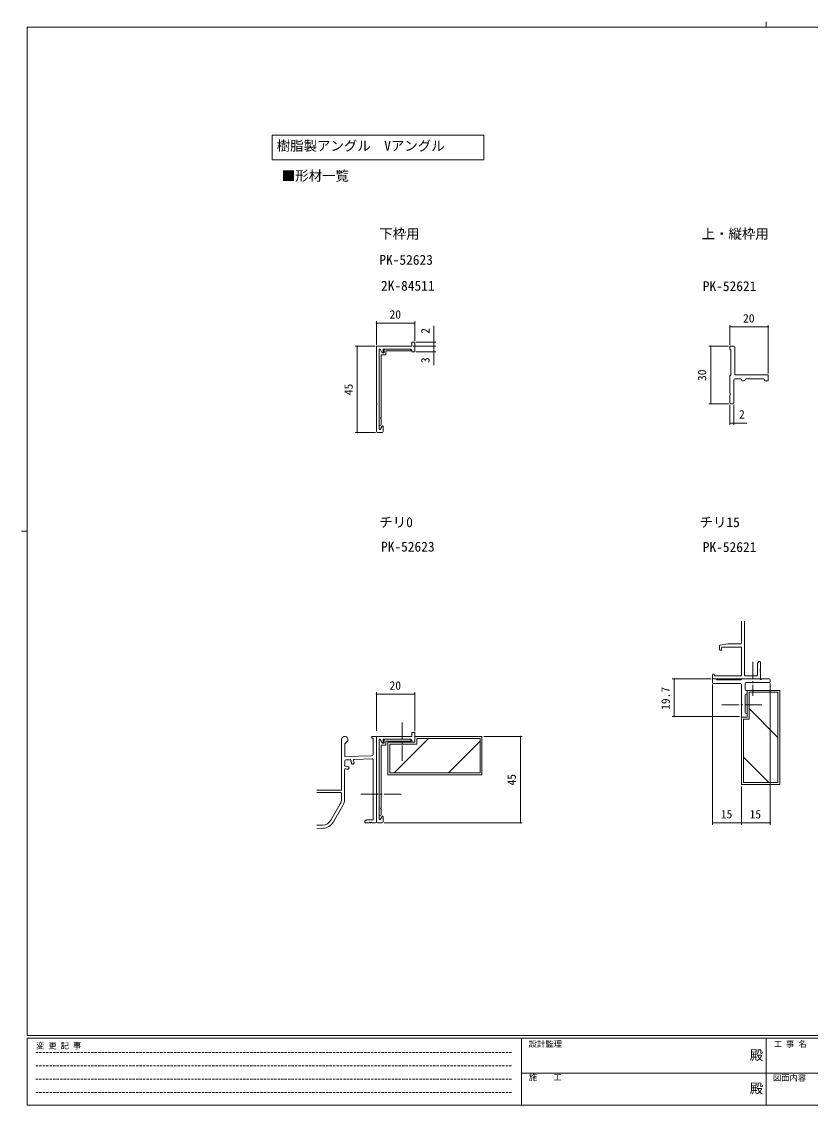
# Model space of a CAD drawing. Units: millimetres on the paper. Extents: x -397 to 397, y -282 to 282.
# Drawn here: x -397 to 14, y -282 to 282 of the extents above; entities that cross this region are included whole.
import ezdxf
from ezdxf.enums import TextEntityAlignment as Align

# ---------------------------------------------------------------- set-up
doc = ezdxf.new("R2010")
doc.units = ezdxf.units.MM
doc.linetypes.add('CHAIN2', pattern=[12, 9, -1, 1, -1])
doc.linetypes.add('DASHED1', pattern=[1.8, 1.2, -0.6])
for name, color, linetype, lineweight in [('0-0_0', 3, 'Continuous', 9), ('0-1_USER1', 7, 'Continuous', 9), ('0-2_YKK_ZWAK', 2, 'CHAIN2', 9), ('0-3_YKK_11', 3, 'Continuous', 9), ('0-4_YKK_12', 6, 'Continuous', 9), ('0-5_YKK_13', 7, 'Continuous', 9)]:
    doc.layers.add(name, color=color, linetype=linetype, lineweight=lineweight)
doc.styles.add('ＭＳ ゴシック', font='')
doc.styles.get('ＭＳ ゴシック').set_extended_font_data('MS Gothic')

msp = doc.modelspace()

# ---------------------------------------------------------------- linework, layer by layer
at = {"layer": '0-0_0'}
msp.add_lwpolyline([(-266.225, 222.992), (-155.895, 222.992), (-155.895, 210.086), (-266.225, 210.086)], close=True, dxfattribs=at)
at = {"layer": '0-1_USER1'}
for p, q in [((-211.908, 113.15), (-211.908, 83.775)), ((-193.408, 113.15), (-211.908, 113.15)), ((-193.408, 115.15), (-193.408, 113.15)), ((-191.908, 115.15), (-193.408, 115.15)), ((-191.908, 110.15), (-191.908, 115.15)), ((-27.744, 113.15), (-25.744, 113.15)), ((-27.744, 111.65), (-27.744, 113.15)), ((-210.408, 111.431), (-210.408, 71.85)), ((-210.408, 70.15), (-210.408, 111.35)), ((-210.108, 111.65), (-209.908, 111.65)), ((-208.908, 109.65), (-210, 111.541)), ((-209.908, 111.65), (-208.817, 109.76)), ((-209.408, 76.108), (-209.408, 108.65)), ((-209.408, 108.65), (-206.908, 108.65)), ((-207.908, 109.65), (-208.908, 109.65)), ((-208.408, 109.869), (-208.408, 111.65)), ((-208.408, 111.65), (-193.908, 111.65)), ((-207.908, 111.65), (-207.908, 109.65)), ((-194.108, 111.65), (-207.908, 111.65)), ((-206.908, 108.65), (-206.908, 110.65)), ((-206.908, 110.65), (-193.908, 110.65)), ((-193.908, 110.65), (-193.908, 111.45)), ((-193.408, 111.15), (-193.408, 110.15)), ((-193.408, 110.15), (-191.908, 110.15)), ((-27.244, 98.516), (-27.244, 110.784)), ((-25.244, 112.65), (-25.244, 98.65)), ((-27.744, 88.799), (-27.744, 97.65)), ((-22.244, 96.15), (-25.244, 96.15)), ((-24.744, 98.15), (-7.744, 98.15)), ((-10.244, 96.15), (-19.244, 96.15)), ((-7.744, 98.15), (-7.744, 95.15)), ((-25.744, 95.65), (-25.744, 83.65)), ((-20.244, 95.15), (-21.244, 95.15)), ((-9.744, 95.15), (-9.744, 95.65)), ((-7.744, 95.15), (-9.744, 95.15)), ((-27.744, 83.65), (-27.744, 87.55)), ((-211.908, 82.526), (-211.908, 68.65)), ((-26.244, 83.15), (-27.244, 83.15)), ((-209.408, 72.35), (-209.408, 75.192)), ((-211.408, 68.15), (-208.908, 68.15)), ((-210.408, 71.85), (-209.908, 71.85)), ((-209.921, 69.85), (-210.108, 69.85)), ((-208.968, 71.5), (-209.921, 69.85)), ((-208.408, 68.65), (-208.408, 71.35)), ((-21.741, -41.538), (-21.741, -30.105)), ((-20.111, -30.105), (-20.111, -58.108)), ((-33.241, -44.738), (-33.241, -43.051)), ((-32.341, -45.038), (-32.941, -45.038)), ((-32.828, -42.559), (-28.767, -41.842)), ((-32.041, -43.838), (-32.041, -44.738)), ((-22.041, -43.538), (-31.741, -43.538)), ((-28.715, -41.838), (-22.041, -41.838)), ((-21.741, -58.108), (-21.741, -43.838)), ((-13.371, -58.108), (-13.371, -52.21)), ((-13.331, -52.06), (-12.828, -51.188)), ((-12.568, -51.038), (-12.241, -51.038)), ((-11.741, -51.538), (-11.741, -54.58)), ((-11.741, -55.496), (-11.741, -55.58)), ((-36.741, -59.738), (-36.741, -57.988)), ((-36.741, -60.038), (-36.741, -62.038)), ((-35.241, -60.038), (-36.741, -60.038)), ((-12.241, -60.038), (-36.441, -60.038)), ((-35.841, -57.988), (-35.841, -58.108)), ((-35.541, -58.408), (-22.041, -58.408)), ((-22.107, -60.538), (-34.375, -60.538)), ((-12.39, -60.038), (-21.241, -60.038)), ((-19.811, -58.408), (-13.671, -58.408)), ((-19.241, -62.038), (-7.241, -62.038)), ((-11.741, -56.496), (-11.741, -59.538)), ((-7.241, -60.038), (-11.141, -60.038)), ((-6.741, -61.538), (-6.741, -60.538)), ((-36.241, -62.538), (-22.241, -62.538)), ((-21.741, -63.038), (-21.741, -80.038)), ((-19.741, -65.538), (-19.741, -62.538)), ((-18.741, -67.538), (-18.741, -66.538)), ((-19.741, -77.538), (-19.741, -68.538)), ((-18.741, -78.038), (-19.241, -78.038)), ((-18.741, -80.038), (-18.741, -78.038)), ((-21.741, -80.038), (-18.741, -80.038)), ((-212.208, -90.038), (-213.958, -90.038)), ((-211.908, -90.038), (-211.908, -119.413)), ((-193.408, -90.038), (-211.908, -90.038)), ((-193.408, -88.038), (-193.408, -90.038)), ((-191.908, -88.038), (-193.408, -88.038)), ((-191.908, -93.038), (-191.908, -88.038)), ((-230.108, -91.738), (-230.108, -117.738)), ((-228.408, -100.228), (-228.408, -94.062)), ((-228.32, -93.85), (-226.796, -92.326)), ((-226.708, -92.114), (-226.708, -91.738)), ((-213.958, -90.938), (-213.838, -90.938)), ((-213.538, -91.238), (-213.538, -99.054)), ((-211.908, -134.538), (-211.908, -90.338)), ((-210.408, -91.757), (-210.408, -131.338)), ((-210.408, -133.038), (-210.408, -91.838)), ((-210.108, -91.538), (-209.908, -91.538)), ((-208.908, -93.538), (-210, -91.647)), ((-209.908, -91.538), (-208.817, -93.428)), ((-209.408, -127.08), (-209.408, -94.538)), ((-209.408, -94.538), (-206.908, -94.538)), ((-207.908, -93.538), (-208.908, -93.538)), ((-208.408, -91.538), (-193.908, -91.538)), ((-208.408, -93.319), (-208.408, -91.538)), ((-194.108, -91.538), (-207.908, -91.538)), ((-207.908, -91.538), (-207.908, -93.538)), ((-206.908, -92.538), (-193.908, -92.538)), ((-206.908, -94.538), (-206.908, -92.538)), ((-193.908, -92.538), (-193.908, -91.738)), ((-193.408, -92.038), (-193.408, -93.038)), ((-193.408, -93.038), (-191.908, -93.038)), ((-214.503, -100.053), (-228.098, -100.528)), ((-228.408, -104.038), (-228.408, -102.738)), ((-227.908, -102.238), (-226.608, -102.238)), ((-226.64, -107.039), (-226.22, -106.619)), ((-226.22, -106.053), (-226.318, -105.955)), ((-224.691, -104.328), (-224.593, -104.427)), ((-224.028, -104.427), (-223.607, -104.006)), ((-223.374, -101.994), (-214.056, -101.668)), ((-213.538, -102.168), (-213.538, -133.108)), ((-228.478, -122.698), (-228.478, -107.367)), ((-230.408, -118.038), (-242.886, -118.038)), ((-242.886, -119.238), (-230.408, -119.238)), ((-230.108, -119.538), (-230.108, -122.698)), ((-211.908, -120.662), (-211.908, -134.538)), ((-230.778, -125.198), (-235.697, -133.718)), ((-234.286, -134.533), (-229.366, -126.013)), ((-209.408, -130.838), (-209.408, -127.996)), ((-217.908, -134.211), (-217.908, -134.538)), ((-216.887, -133.448), (-217.758, -133.951)), ((-217.408, -135.038), (-215.867, -135.038)), ((-213.838, -133.408), (-216.737, -133.408)), ((-214.95, -135.038), (-214.867, -135.038)), ((-213.95, -135.038), (-212.408, -135.038)), ((-211.408, -135.038), (-208.908, -135.038)), ((-210.408, -131.338), (-209.908, -131.338)), ((-209.921, -133.338), (-210.108, -133.338)), ((-208.968, -131.688), (-209.921, -133.338)), ((-208.408, -134.538), (-208.408, -131.838)), ((-239.853, -136.215), (-242.886, -136.321)), ((-242.886, -137.952), (-239.796, -137.844))]:
    msp.add_line(p, q, dxfattribs=at)
for centre, radius, start, end in [((-25.744, 112.65), 0.5, 0, 90), ((-210.108, 111.35), 0.3, 90, 180), ((-210.189, 111.431), 0.219, 30, 180), ((-208.627, 109.869), 0.219, 210, 0), ((-194.108, 111.45), 0.2, 0, 90), ((-193.908, 111.15), 0.5, 0, 90), ((-27.244, 111.65), 0.5, 180, 240), ((-27.744, 110.784), 0.5, 0, 60), ((-27.244, 97.65), 0.5, 120, 180), ((-27.744, 98.516), 0.5, 300, 0), ((-25.244, 95.65), 0.5, 90, 180), ((-24.744, 98.65), 0.5, 180, 270), ((-22.244, 95.65), 0.5, 0, 90), ((-19.244, 95.65), 0.5, 90, 180), ((-10.244, 95.65), 0.5, 0, 90), ((-21.244, 95.65), 0.5, 180, 270), ((-20.244, 95.65), 0.5, 270, 0), ((-27.244, 88.799), 0.5, 180, 231.31781), ((-27.244, 87.55), 0.5, 128.68219, 180), ((-27.744, 88.174), 0.3, 308.68219, 51.31781), ((-211.408, 83.775), 0.5, 180, 231.31781), ((-211.408, 82.526), 0.5, 128.68219, 180), ((-211.908, 83.15), 0.3, 0, 51.31781), ((-211.908, 83.15), 0.3, 308.68219, 0), ((-27.244, 83.65), 0.5, 180, 270), ((-26.244, 83.65), 0.5, 270, 0), ((-209.408, 75.65), 0.3, 113.57818, 246.42182), ((-209.608, 76.108), 0.2, 293.57818, 0), ((-209.608, 75.192), 0.2, 0, 66.42182), ((-211.408, 68.65), 0.5, 180, 270), ((-210.108, 70.15), 0.3, 180, 270), ((-209.908, 72.35), 0.5, 270, 0), ((-208.708, 71.35), 0.3, 0, 150), ((-208.908, 68.65), 0.5, 270, 0), ((-32.741, -43.051), 0.5, 100.00229, 180.001), ((-32.941, -44.738), 0.3, 179.99885, 269.99885), ((-32.341, -44.738), 0.3, 269.99885, 359.99885), ((-31.741, -43.838), 0.3, 90.00153, 180.00153), ((-28.714, -42.138), 0.3, 90.00218, 100.00493), ((-22.041, -41.538), 0.3, 269.99568, 359.99568), ((-22.041, -43.838), 0.3, 359.99711, 90.00002), ((-13.071, -52.21), 0.3, 150.00007, 180.0002), ((-12.568, -51.338), 0.3, 90.00686, 150.00638), ((-12.241, -51.538), 0.5, 0, 90), ((-11.741, -55.038), 0.3, 113.57818, 246.42182), ((-11.741, -56.038), 0.3, 113.57818, 246.42182), ((-11.941, -54.58), 0.2, 293.5781, 359.99992), ((-11.941, -55.496), 0.2, 0, 66.42182), ((-11.941, -55.58), 0.2, 293.5781, 359.99992), ((-11.941, -56.496), 0.2, 0, 66.42182), ((-36.291, -57.988), 0.45, 0, 180), ((-36.441, -59.738), 0.3, 180.00434, 270.00142), ((-36.241, -62.038), 0.5, 180, 270), ((-35.541, -58.108), 0.3, 180, 270), ((-35.241, -60.538), 0.5, 30, 90), ((-34.375, -60.038), 0.5, 210, 270), ((-22.107, -60.038), 0.5, 270, 330), ((-22.041, -58.108), 0.3, 269.99568, 359.99568), ((-21.241, -60.538), 0.5, 90, 150), ((-19.811, -58.108), 0.3, 180.00143, 270.00143), ((-19.241, -62.538), 0.5, 90, 180), ((-13.671, -58.108), 0.3, 269.99859, 359.99568), ((-12.39, -60.538), 0.5, 38.68219, 90), ((-12.241, -59.538), 0.5, 270.00005, 0.00005), ((-11.765, -60.038), 0.3, 218.68219, 321.31781), ((-11.141, -60.538), 0.5, 90, 141.31781), ((-7.241, -60.538), 0.5, 0, 90), ((-7.241, -61.538), 0.5, 270, 0), ((-22.241, -63.038), 0.5, 0, 90), ((-19.241, -65.538), 0.5, 180, 270), ((-19.241, -66.538), 0.5, 0, 90), ((-19.241, -67.538), 0.5, 270, 0), ((-19.241, -68.538), 0.5, 90, 180), ((-19.241, -77.538), 0.5, 180, 270), ((-228.408, -91.738), 1.7, 359.99943, 180.00097), ((-213.958, -90.488), 0.45, 89.99975, 269.99975), ((-212.208, -90.338), 0.3, 359.99981, 89.99981), ((-228.108, -94.062), 0.3, 134.99117, 179.99408), ((-227.008, -92.114), 0.3, 315.00316, 0.00316), ((-213.838, -91.238), 0.3, 359.99952, 89.99952), ((-210.189, -91.757), 0.219, 30, 180), ((-210.108, -91.838), 0.3, 90, 180), ((-208.627, -93.319), 0.219, 210, 0), ((-194.108, -91.738), 0.2, 0, 90), ((-193.908, -92.038), 0.5, 0, 90), ((-228.108, -100.228), 0.3, 180.00041, 272.00002), ((-214.538, -99.054), 1, 271.99987, 359.99904), ((-228.042, -105.041), 0.5, 135.52427, 294.47561), ((-227.978, -107.367), 0.5, 67.63713, 180.0004), ((-227.908, -102.738), 0.5, 90, 180), ((-226.608, -104.038), 1.8, 180, 194.87236), ((-228.541, -104.551), 0.2, 315.52429, 14.87235), ((-227.752, -105.679), 0.2, 55.12767, 114.47573), ((-226.608, -104.038), 3.1, 247.63706, 265.00516), ((-226.608, -104.038), 1.8, 235.12756, 270.20715), ((-226.852, -106.827), 0.3, 265.00521, 315.00001), ((-226.608, -104.038), 1.8, 75.12753, 89.99996), ((-226.6, -106.238), 0.4, 44.99996, 90.20713), ((-226.502, -106.336), 0.4, 314.99997, 44.99997), ((-226.095, -102.105), 0.2, 255.12756, 314.47562), ((-225.605, -102.604), 0.5, 335.52431, 134.47564), ((-224.968, -102.894), 0.2, 155.52418, 214.87224), ((-226.608, -104.038), 1.8, 359.79285, 34.87237), ((-224.408, -104.046), 0.4, 179.79276, 224.99993), ((-224.31, -104.144), 0.4, 224.99997, 314.99997), ((-223.356, -102.494), 0.5, 91.99982, 205.39954), ((-226.608, -104.038), 3.1, 4.99481, 25.3996), ((-223.819, -103.794), 0.3, 314.99993, 4.99473), ((-214.038, -102.168), 0.5, 359.99994, 91.99989), ((-230.408, -117.738), 0.3, 269.99981, 0.00018), ((-235.108, -122.698), 5, 329.99938, 359.99975), ((-230.408, -119.538), 0.3, 359.9999, 89.9999), ((-235.108, -122.698), 6.63, 329.99937, 0.00037), ((-211.408, -119.413), 0.5, 180, 231.31781), ((-211.408, -120.662), 0.5, 128.68219, 180), ((-211.908, -120.038), 0.3, 0, 51.31781), ((-211.908, -120.038), 0.3, 308.68219, 0), ((-209.408, -127.538), 0.3, 113.57818, 246.42182), ((-209.608, -127.08), 0.2, 293.57818, 0), ((-209.608, -127.996), 0.2, 0, 66.42182), ((-240.027, -131.218), 5, 271.99978, 329.99938), ((-240.027, -131.218), 6.63, 271.99978, 329.99938), ((-217.608, -134.211), 0.3, 120.00404, 180.00298), ((-217.408, -134.538), 0.5, 179.99969, 269.99989), ((-216.737, -133.708), 0.3, 89.99996, 119.99911), ((-215.867, -134.838), 0.2, 270.0001, 336.42153), ((-215.408, -135.038), 0.3, 23.57987, 156.42007), ((-214.95, -134.838), 0.2, 203.57594, 269.99737), ((-214.867, -134.838), 0.2, 269.99988, 336.42131), ((-214.408, -135.038), 0.3, 23.57997, 156.42017), ((-213.95, -134.838), 0.2, 203.57572, 269.99716), ((-213.838, -133.108), 0.3, 269.99981, 359.99973), ((-212.408, -134.538), 0.5, 270.00002, 359.99975), ((-211.408, -134.538), 0.5, 180, 270), ((-210.108, -133.038), 0.3, 180, 270), ((-209.908, -130.838), 0.5, 270, 0), ((-208.708, -131.838), 0.3, 0, 150), ((-208.908, -134.538), 0.5, 270, 0)]:
    msp.add_arc(centre, radius, start, end, dxfattribs=at)
at = {"layer": '0-2_YKK_ZWAK'}
for p, q in [((-15.885, -51.218), (-15.885, -68.858)), ((-32.031, -73.537), (-11.027, -73.537)), ((-198.408, -82.707), (-198.408, -102.774)), ((-198.936, -120.038), (-220.839, -120.038))]:
    msp.add_line(p, q, dxfattribs=at)
at = {"layer": '0-3_YKK_11'}
for p, q in [((-18.74, -66.039), (-18.74, -80.038)), ((-18.74, -66.039), (-1.74, -66.039)), ((-2.74, -67.039), (-17.74, -67.038)), ((-17.74, -81.038), (-17.74, -67.038)), ((-2.74, -67.039), (-2.74, -114.038)), ((-1.74, -66.039), (-1.74, -115.038)), ((-17.74, -75.538), (-2.74, -90.538)), ((-21.74, -80.038), (-21.74, -115.038)), ((-21.74, -80.038), (-18.74, -80.038)), ((-20.74, -114.038), (-20.74, -81.038)), ((-17.74, -81.038), (-20.74, -81.038)), ((-191.908, -90.038), (-156.908, -90.038)), ((-191.908, -90.038), (-191.908, -93.038)), ((-156.908, -90.038), (-156.908, -110.038)), ((-205.908, -93.038), (-191.908, -93.038)), ((-205.908, -93.038), (-205.908, -110.038)), ((-190.908, -94.038), (-204.908, -94.038)), ((-204.908, -109.038), (-204.908, -94.038)), ((-202.693, -109.038), (-184.693, -91.038)), ((-157.908, -91.038), (-190.908, -91.038)), ((-190.908, -94.038), (-190.908, -91.038)), ((-174.409, -109.038), (-157.908, -92.537)), ((-157.908, -109.038), (-157.908, -91.038)), ((-20.74, -100.822), (-7.525, -114.038)), ((-205.908, -110.038), (-156.908, -110.038)), ((-204.908, -109.038), (-157.908, -109.038)), ((-21.741, -115.038), (-1.741, -115.038)), ((-2.741, -114.038), (-20.741, -114.038))]:
    msp.add_line(p, q, dxfattribs=at)
at = {"layer": '0-4_YKK_12'}
for p, q in [((-211.908, 113.85), (-211.908, 126.15)), ((-211.908, 125.15), (-191.908, 125.15)), ((-191.908, 115.85), (-191.908, 126.15)), ((-27.744, 113.85), (-27.744, 124.15)), ((-7.744, 98.85), (-7.744, 124.15)), ((-181.908, 115.15), (-181.908, 123.75)), ((-27.744, 123.15), (-7.744, 123.15)), ((-212.608, 113.15), (-222.908, 113.15)), ((-221.908, 113.15), (-221.908, 68.15)), ((-192.708, 113.15), (-180.908, 113.15)), ((-192.708, 113.15), (-180.908, 113.15)), ((-191.208, 115.15), (-180.908, 115.15)), ((-181.908, 113.15), (-181.908, 115.15)), ((-28.444, 113.15), (-38.744, 113.15)), ((-37.744, 113.15), (-37.744, 83.15)), ((-191.208, 110.15), (-180.908, 110.15)), ((-28.244, 83.15), (-38.744, 83.15)), ((-27.744, 82.65), (-27.744, 72.15)), ((-25.744, 82.65), (-25.744, 72.15)), ((-212.408, 68.15), (-222.908, 68.15)), ((-27.744, 73.15), (-25.744, 73.15)), ((-25.744, 73.15), (-18.844, 73.15)), ((-37.441, -60.038), (-57.741, -60.038)), ((-56.741, -60.038), (-56.741, -79.738)), ((-211.908, -87.038), (-211.908, -67.038)), ((-191.908, -87.338), (-191.908, -67.038)), ((-36.741, -63.038), (-36.741, -136.038)), ((-6.741, -62.538), (-6.741, -136.038)), ((-211.908, -68.038), (-191.908, -68.038)), ((-22.741, -79.738), (-57.741, -79.738)), ((-155.908, -90.038), (-135.908, -90.038)), ((-136.908, -90.038), (-136.908, -135.038)), ((-21.741, -116.038), (-21.741, -136.038)), ((-21.74, -116.038), (-21.74, -136.038)), ((-207.908, -135.038), (-135.908, -135.038)), ((-36.741, -135.038), (-21.74, -135.038)), ((-21.741, -135.038), (-6.741, -135.038))]:
    msp.add_line(p, q, dxfattribs=at)
msp.add_lwpolyline([(-181.908, 113.15), (-181.908, 110.15), (-181.908, 103.25)], dxfattribs=at)
for centre, start, end in [((-211.908, 125.15), 0, 180), ((-211.908, 125.15), 180, 0), ((-191.908, 125.15), 0, 180), ((-191.908, 125.15), 180, 0), ((-27.744, 123.15), 0, 180), ((-27.744, 123.15), 180, 0), ((-7.744, 123.15), 0, 180), ((-7.744, 123.15), 180, 0), ((-221.908, 113.15), 90, 270), ((-221.908, 113.15), 270, 90), ((-181.908, 115.15), 90, 270), ((-181.908, 113.15), 90, 270), ((-181.908, 113.15), 90, 270), ((-181.908, 115.15), 270, 90), ((-181.908, 113.15), 270, 90), ((-181.908, 113.15), 270, 90), ((-37.744, 113.15), 90, 270), ((-37.744, 113.15), 270, 90), ((-181.908, 110.15), 90, 270), ((-181.908, 110.15), 270, 90), ((-37.744, 83.15), 90, 270), ((-37.744, 83.15), 270, 90), ((-221.908, 68.15), 90, 270), ((-221.908, 68.15), 270, 90), ((-27.744, 73.15), 0, 180), ((-27.744, 73.15), 180, 0), ((-25.744, 73.15), 0, 180), ((-25.744, 73.15), 180, 0), ((-56.741, -60.038), 90, 270), ((-56.741, -60.038), 270, 90), ((-211.908, -68.038), 0, 180), ((-211.908, -68.038), 180, 0), ((-191.908, -68.038), 0, 180), ((-191.908, -68.038), 180, 0), ((-56.741, -79.738), 90, 270), ((-56.741, -79.738), 270, 90), ((-136.908, -90.038), 90, 270), ((-136.908, -90.038), 270, 90), ((-136.908, -135.038), 90, 270), ((-136.908, -135.038), 270, 90), ((-36.741, -135.038), 0, 180), ((-36.741, -135.038), 180, 0), ((-21.741, -135.038), 0, 180), ((-21.741, -135.038), 180, 0), ((-21.74, -135.038), 0, 180), ((-21.74, -135.038), 180, 0), ((-6.741, -135.038), 0, 180), ((-6.741, -135.038), 180, 0)]:
    msp.add_arc(centre, 0.106, start, end, dxfattribs=at)
at = {"layer": '0-5_YKK_13'}
for p, q in [((-8.894, 282.1), (-8.894, 279.3)), ((376.092, 279.3), (-393.908, 279.3)), ((-393.908, -245.7), (-393.908, 279.3)), ((-396.708, 16.8), (-393.908, 16.8)), ((376.092, -245.7), (-393.908, -245.7)), ((338.292, -247.1), (-393.908, -247.1)), ((-393.908, -282.1), (-393.908, -247.1)), ((-136.308, -247.1), (-136.308, -282.1)), ((-8.908, -247.1), (-8.908, -282.1)), ((-136.308, -265.299), (-7.508, -265.299)), ((-7.508, -265.299), (121.292, -265.299)), ((-393.908, -282.1), (338.292, -282.1))]:
    msp.add_line(p, q, dxfattribs=at)
at = {"layer": '0-5_YKK_13', "linetype": 'DASHED1'}
for p, q in [((-389.31, -254.612), (-141.117, -254.612)), ((-389.31, -261.541), (-141.117, -261.541)), ((-389.31, -268.47), (-141.117, -268.47)), ((-389.31, -275.398), (-141.117, -275.398))]:
    msp.add_line(p, q, dxfattribs=at)

# ---------------------------------------------------------------- texts
at = {"layer": '0-0_0', "style": 'ＭＳ ゴシック'}
for s, p in [('樹脂製アングル\u3000Vアングル', (-263.826, 213.373)), ('■形材一覧', (-261.176, 197.783)), ('下枠用', (-210.39, 167.543)), ('上・縦枠用', (-42.493, 167.543)), ('PK-52623', (-210.39, 153.992)), ('2K-84511', (-209.508, 140.502)), ('PK-52621', (-41.889, 140.297)), ('チリ0', (-210.39, 17.4)), ('チリ15', (-43.547, 17.4)), ('PK-52623', (-209.508, 4.662)), ('PK-52621', (-41.889, 4.457))]:
    msp.add_text(s, height=5.132, dxfattribs=at).set_placement(p, align=Align.BOTTOM_LEFT)
at = {"layer": '0-4_YKK_12', "style": 'ＭＳ ゴシック'}
for s, p in [('20', (-205.051, 126.15)), ('20', (-20.887, 124.15)), ('2', (-22.979, 74.15)), ('20', (-205.051, -67.038)), ('15', (-32.481, -134.038)), ('15', (-17.482, -134.038))]:
    msp.add_text(s, height=4.399, dxfattribs=at).set_placement(p, align=Align.BOTTOM_LEFT)
for s, p in [('2', (-182.908, 119.615)), ('3', (-182.908, 104.339)), ('30', (-38.744, 95.019)), ('45', (-222.908, 87.617)), ('19.7', (-57.741, -76.223)), ('45', (-137.908, -115.571))]:
    msp.add_text(s, height=4.399, rotation=90, dxfattribs=at).set_placement(p, align=Align.BOTTOM_LEFT)
at = {"layer": '0-5_YKK_13', "style": 'ＭＳ ゴシック'}
for s, height, p in [('設計監理', 3.079, (-132.539, -252.633)), ('工 事 名', 3.079, (-4.896, -252.633)), ('変 更 記 事', 3.079, (-389.194, -253.547)), ('殿', 5.132, (-17.39, -260.056)), ('施\u3000\u3000工', 3.079, (-132.539, -269.954)), ('殿', 5.132, (-17.39, -277.378)), ('図面内容', 3.079, (-5.291, -270.248))]:
    msp.add_text(s, height=height, dxfattribs=at).set_placement(p, align=Align.BOTTOM_LEFT)

doc.saveas('drawing.dxf')
